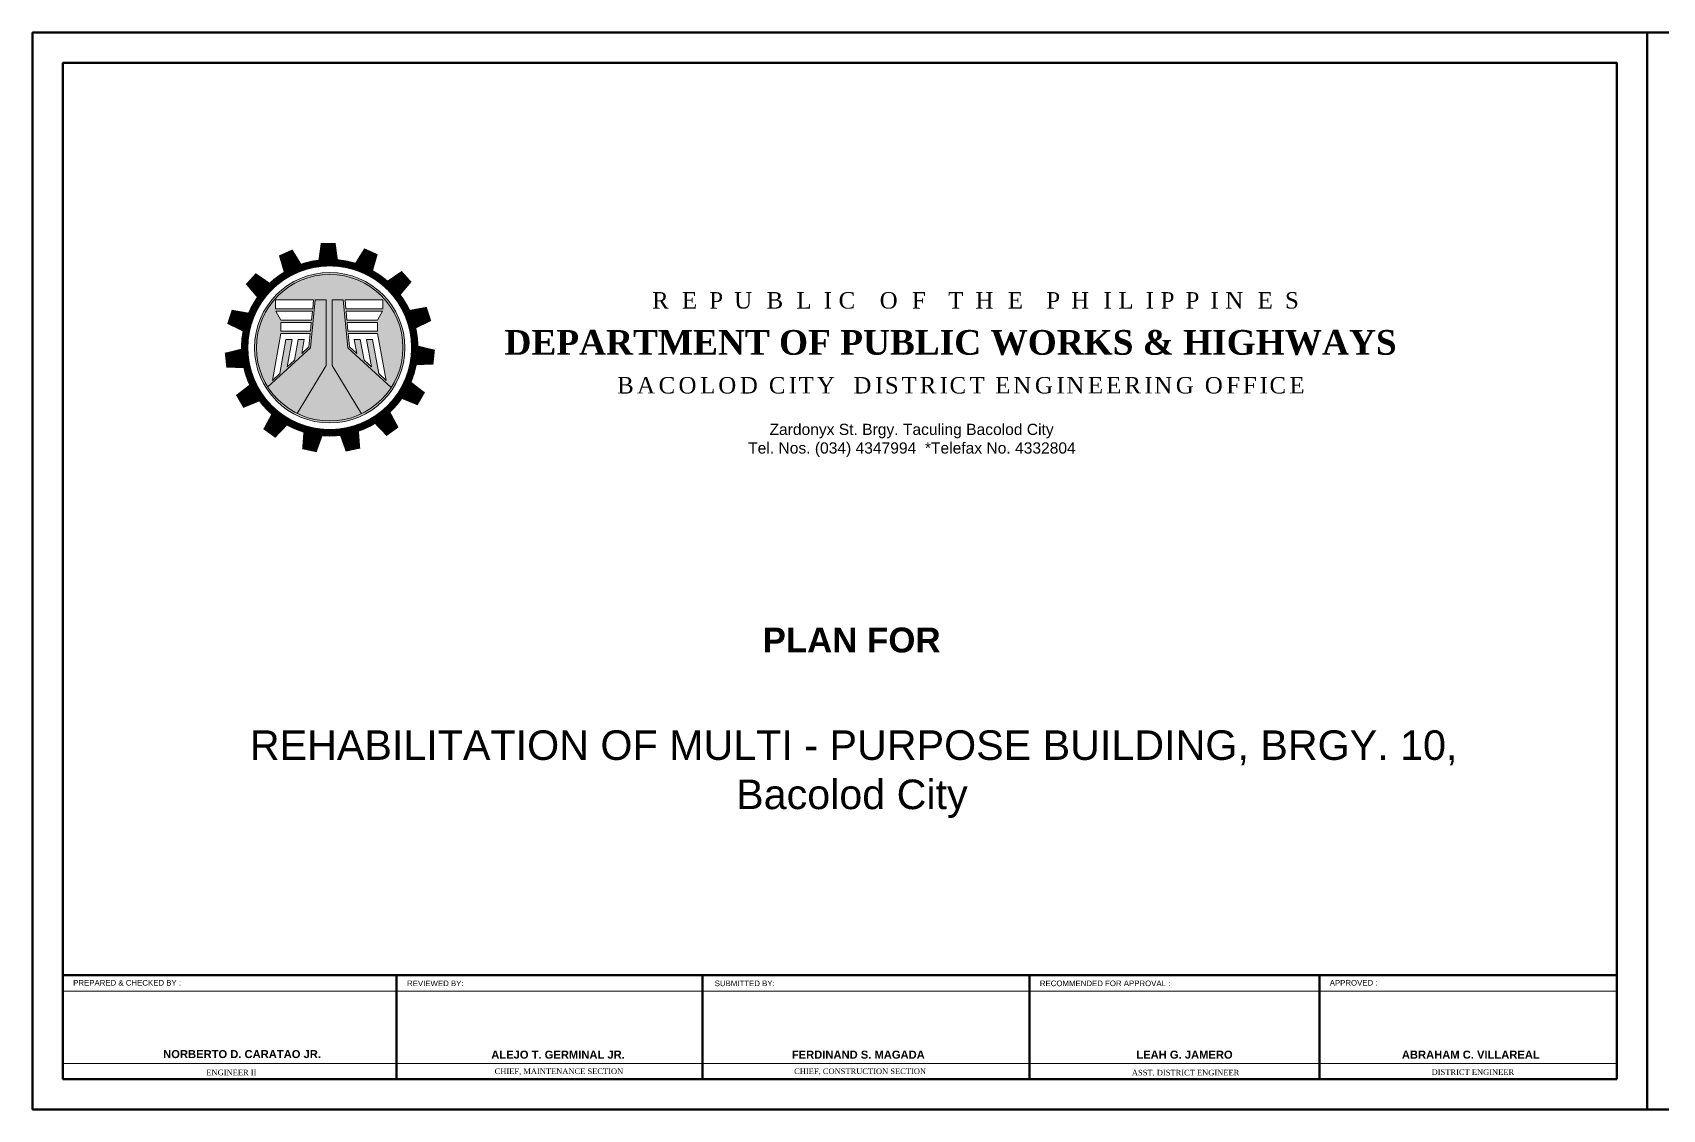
# Model space of a CAD drawing. Header units: metres. Extents: x -460 to 31334, y -1777 to 24987.
# Drawn here: x -15.97 to 23.25, y -98.94 to -73.03 of the extents above; entities that cross this region are included whole.
import ezdxf

# ---------------------------------------------------------------- set-up
doc = ezdxf.new("R2010")
doc.units = ezdxf.units.M
doc.header["$MEASUREMENT"] = 0
doc.layers.get('Defpoints').update_dxf_attribs({"color": 2})
doc.layers.add('00', color=7, linetype='Continuous', lineweight=9)
doc.layers.add('border', color=130, linetype='Continuous', lineweight=100)
doc.styles.add('BOLD', font='ARLRDBD.TTF')
doc.styles.add('ROMAN', font='times.ttf')
doc.styles.add('SIMPLEX', font='simplex.shx')
doc.styles.get("Standard").update_dxf_attribs({"font": 'arial.ttf'})

msp = doc.modelspace()

# ---------------------------------------------------------------- hatches: boundary and pattern name
h = msp.add_hatch(color=20)
h.paths.add_polyline_path([(-8.90424, -81.04315), (-8.90424, -79.46358), (-9.16729, -79.46358), (-9.27784, -80.61588), (-10.30789, -81.55862, 0.13786732), (-9.59858, -82.19667)])
h.paths.add_polyline_path([(-8.38227, -80.61588), (-8.49281, -79.46358), (-8.75587, -79.46358), (-8.75587, -81.04315), (-8.05616, -82.20558, 0.13846531), (-7.33729, -81.57228)])
at = {"layer": 'border', "lineweight": 13}
h = msp.add_hatch(color=5, dxfattribs=at)
edge = h.paths.add_edge_path(flags=17)
edge.add_arc((-8.81822, -80.61588), 1.76292, 0, 360)
edge = h.paths.add_edge_path()
edge.add_arc((-8.81822, -80.61588), 1.80977, 0, 360)
h = msp.add_hatch(color=5, dxfattribs=at)
h.paths.add_polyline_path([(-9.16729, -79.46358), (-8.90424, -79.46358), (-8.90424, -81.04315), (-9.59858, -82.19667, 0.23034019), (-8.05616, -82.20558), (-8.75587, -81.04315), (-8.75587, -79.46358), (-8.49281, -79.46358), (-8.38227, -80.61588), (-7.33729, -81.57228, 0.1443463), (-7.0553, -80.61588, 1), (-10.58114, -80.61588, 0.14199953), (-10.30789, -81.55862), (-9.27784, -80.61588)])
h.paths.add_polyline_path([(-9.20719, -79.46358), (-9.22709, -79.67829), (-10.11903, -79.67829), (-10.11903, -79.46358)], flags=16)
h.paths.add_polyline_path([(-9.23589, -79.73753), (-9.25638, -79.95117), (-9.99449, -79.95117), (-10.1156, -79.73753)], flags=16)
h.paths.add_polyline_path([(-8.44971, -79.46554), (-7.5436, -79.46554), (-7.5436, -79.67829), (-8.43035, -79.67829)], flags=16)
h.paths.add_polyline_path([(-9.26172, -80.00679), (-9.28204, -80.21863), (-9.9922, -80.21863), (-9.9922, -80.00679)], flags=16)
h.paths.add_polyline_path([(-7.54451, -79.73753), (-7.66562, -79.95117), (-8.40372, -79.95117), (-8.42422, -79.73753)], flags=16)
h.paths.add_polyline_path([(-9.28713, -80.27166), (-9.31822, -80.59574), (-9.49185, -80.75465), (-9.43031, -80.41637), (-9.57739, -80.41637), (-9.66831, -80.91616), (-9.84478, -81.07766), (-9.72448, -80.41637), (-9.87156, -80.41637), (-10.02124, -81.23917), (-10.19771, -81.40068), (-9.99232, -80.27166)], flags=16)
h.paths.add_polyline_path([(-7.66425, -80.00679), (-7.66425, -80.21863), (-8.37806, -80.21863), (-8.39839, -80.00679)], flags=16)
h.paths.add_polyline_path([(-8.37298, -80.27166), (-7.66779, -80.27166), (-7.4624, -81.40068), (-7.63886, -81.23917), (-7.78855, -80.41637), (-7.93563, -80.41637), (-7.81533, -81.07766), (-7.99179, -80.91616), (-8.08271, -80.41637), (-8.2298, -80.41637), (-8.16826, -80.75465), (-8.34189, -80.59574)], flags=16)

# ---------------------------------------------------------------- linework, layer by layer
at = {"layer": 'border', "color": 5, "lineweight": 13}
for p, q in [((-10.11903, -79.46078), (-10.11903, -79.67829)), ((-10.11903, -79.46358), (-9.20719, -79.46358)), ((-10.11903, -79.67829), (-10.11903, -79.46358)), ((-9.16729, -79.46358), (-9.27784, -80.61588)), ((-9.20737, -79.46554), (-9.227, -79.67737)), ((-9.16729, -79.46358), (-8.90424, -79.46358)), ((-8.90424, -81.04315), (-8.90424, -79.46358)), ((-8.75587, -79.46358), (-8.49281, -79.46358)), ((-8.75587, -79.46358), (-8.75587, -81.04315)), ((-8.38227, -80.61588), (-8.49281, -79.46358)), ((-8.43008, -79.6813), (-8.44971, -79.46554)), ((-8.44971, -79.46554), (-7.5436, -79.46554)), ((-7.5436, -79.46078), (-7.5436, -79.67829)), ((-9.22709, -79.67829), (-10.11903, -79.67829)), ((-10.1156, -79.73753), (-9.23257, -79.73753)), ((-10.1156, -79.73753), (-9.99449, -79.95117)), ((-9.99449, -79.95117), (-9.25638, -79.95117)), ((-9.25752, -80.00679), (-9.9922, -80.00679)), ((-9.9922, -80.00679), (-9.9922, -80.21863)), ((-9.26172, -80.00679), (-9.28204, -80.21863)), ((-9.25638, -79.95117), (-9.23589, -79.73753)), ((-7.5436, -79.67829), (-8.43035, -79.67829)), ((-8.42496, -79.73753), (-7.54451, -79.73753)), ((-8.40372, -79.95117), (-8.42422, -79.73753)), ((-7.66562, -79.95117), (-8.40372, -79.95117)), ((-7.66425, -80.00679), (-8.40047, -80.00679)), ((-8.39839, -80.00679), (-8.37806, -80.21863)), ((-7.54451, -79.73753), (-7.66562, -79.95117)), ((-7.66425, -80.21863), (-7.66425, -80.00679)), ((-9.99232, -80.27166), (-10.19771, -81.40068)), ((-9.99232, -80.27166), (-9.28713, -80.27166)), ((-9.9922, -80.21863), (-9.27715, -80.21863)), ((-9.31822, -80.59574), (-9.28713, -80.27166)), ((-8.3812, -80.21863), (-7.66425, -80.21863)), ((-8.37298, -80.27166), (-8.34189, -80.59574)), ((-8.37298, -80.27166), (-7.66779, -80.27166)), ((-7.4624, -81.40068), (-7.66779, -80.27166)), ((-9.27784, -80.61588), (-10.30789, -81.55862)), ((-10.02124, -81.23917), (-9.87156, -80.41637)), ((-9.87156, -80.41637), (-9.72448, -80.41637)), ((-9.72448, -80.41637), (-9.84478, -81.07766)), ((-9.66831, -80.91616), (-9.57739, -80.41637)), ((-9.57739, -80.41637), (-9.43031, -80.41637)), ((-9.43031, -80.41637), (-9.49185, -80.75465)), ((-9.49185, -80.75465), (-9.31822, -80.59574)), ((-7.33729, -81.57228), (-8.38227, -80.61588)), ((-8.34189, -80.59574), (-8.16826, -80.75465)), ((-8.16826, -80.75465), (-8.2298, -80.41637)), ((-8.2298, -80.41637), (-8.08271, -80.41637)), ((-8.08271, -80.41637), (-7.99179, -80.91616)), ((-7.93563, -80.41637), (-7.78855, -80.41637)), ((-7.81533, -81.07766), (-7.93563, -80.41637)), ((-7.78855, -80.41637), (-7.63886, -81.23917)), ((-9.84478, -81.07766), (-9.66831, -80.91616)), ((-9.59858, -82.19667), (-8.90424, -81.04315)), ((-8.75587, -81.04315), (-8.05616, -82.20558)), ((-7.99179, -80.91616), (-7.81533, -81.07766)), ((-10.19771, -81.40068), (-10.02124, -81.23917)), ((-7.63886, -81.23917), (-7.4624, -81.40068))]:
    msp.add_line(p, q, dxfattribs=at)
at = {"layer": 'border', "color": 194, "linetype": 'Continuous', "lineweight": 60}
for p, q in [((-15.23949, -95.71077), (22.16069, -95.71077)), ((-15.23949, -98.20245), (-15.23949, -95.71077)), ((-7.2106, -98.21547), (-7.2106, -95.71077)), ((0.1571, -98.20245), (0.1571, -95.71077)), ((0.1571, -98.21547), (0.1571, -95.72379)), ((8.02622, -98.21547), (8.02622, -95.72379)), ((8.02622, -98.21547), (8.02622, -95.72379)), ((14.99937, -98.21547), (14.99937, -95.72379))]:
    msp.add_line(p, q, dxfattribs=at)
at = {"layer": 'border', "linetype": 'Continuous', "lineweight": 13}
for p, q in [((-15.23949, -96.10036), (22.16069, -96.10036)), ((-15.23949, -97.8389), (22.16069, -97.8389))]:
    msp.add_line(p, q, dxfattribs=at)
at = {"layer": 'border', "color": 194, "linetype": 'Continuous', "lineweight": 60}
msp.add_lwpolyline([(22.16069, -98.21547), (-15.23949, -98.21547), (-15.23949, -73.7615), (22.16069, -73.7615)], close=True, dxfattribs=at)
at = {"layer": 'border', "color": 5, "lineweight": 13}
for points in [[(-8.85449, -78.09162, 0.35607, 0.4985, 0), (-8.85449, -78.61388, 0.4985, 0.4985, 0)], [(-7.82465, -78.2951, 0.35607, 0.4985, 0), (-8.03707, -78.77221, 0.4985, 0.4985, 0)], [(-9.87806, -78.32461, 0.35607, 0.4985, 0), (-9.66564, -78.80172, 0.4985, 0.4985, 0)], [(-10.71838, -78.95377, 0.35607, 0.4985, 0), (-10.33026, -79.30323, 0.4985, 0.4985, 0)], [(-6.9666, -78.89987, 0.35607, 0.4985, 0), (-7.35472, -79.24933, 0.4985, 0.4985, 0)], [(-11.23014, -79.87033, 0.35607, 0.4985, 0), (-10.73344, -80.03172, 0.4985, 0.4985, 0)], [(-6.42872, -79.80135, 0.35607, 0.4985, 0), (-6.92542, -79.96273, 0.4985, 0.4985, 0)], [(-11.32486, -80.9158, 0.35607, 0.4985, 0), (-10.80546, -80.86121, 0.4985, 0.4985, 0)], [(-6.30401, -80.84366, 0.35607, 0.4985, 0), (-6.8234, -80.78907, 0.4985, 0.4985, 0)], [(-10.98616, -81.90941, 0.35607, 0.4985, 0), (-10.53387, -81.64828, 0.4985, 0.4985, 0)], [(-6.61402, -81.84659, 0.35607, 0.4985, 0), (-7.06631, -81.58546, 0.4985, 0.4985, 0)], [(-7.30516, -82.63672, 0.35607, 0.4985, 0), (-7.61214, -82.21421, 0.4985, 0.4985, 0)], [(-10.2726, -82.67936, 0.35607, 0.4985, 0), (-9.96562, -82.25684, 0.4985, 0.4985, 0)], [(-9.30757, -83.09251, 0.35607, 0.4985, 0), (-9.19898, -82.58166, 0.4985, 0.4985, 0)], [(-8.25792, -83.07743, 0.35607, 0.4985, 0), (-8.36651, -82.56658, 0.4985, 0.4985, 0)]]:
    msp.add_lwpolyline(points, format="xyseb", dxfattribs=at)
at = {"layer": 'border', "color": 5, "lineweight": 13, "const_width": 0.17804}
msp.add_lwpolyline([(-10.86564, -80.61588, 1), (-6.77081, -80.61588, 1)], format="xyb", close=True, dxfattribs=at)
at = {"layer": 'border', "color": 5, "lineweight": 13}
for radius in [1.80977, 1.76292]:
    msp.add_circle((-8.81822, -80.61588), radius, dxfattribs=at)
at = {"layer": 'Defpoints', "color": 1, "linetype": 'Continuous', "lineweight": 60}
for points in [[(22.88962, -98.9444), (-15.96842, -98.9444), (-15.96842, -73.03258), (22.88962, -73.03258)], [(61.74766, -98.9444), (22.88962, -98.9444), (22.88962, -73.03258), (61.74766, -73.03258)]]:
    msp.add_lwpolyline(points, close=True, dxfattribs=at)

# ---------------------------------------------------------------- texts
at = {"lineweight": 20, "char_height": 0.396209, "attachment_point": 1}
for s, insert in [('{\\fTimes New Roman|b0|i0|c0|p18;\\T1.8;REPUBLIC OF THE PHILIPPINES}', (-1.05899, -79.27723)), ('{\\fTimes New Roman|b0|i0|c0|p18;\\T1.2;BACOLOD CITY  DISTRICT ENGINEERING OFFICE}', (-1.90045, -81.32088))]:
    msp.add_mtext(s, dxfattribs=dict(at, insert=insert))
at = {"insert": (-4.61171, -80.18994), "char_height": 0.5943136, "width": 22.4404542, "attachment_point": 1}
msp.add_mtext('{\\fTimes New Roman|b1|i0|c0|p18;DEPARTMENT OF PUBLIC WORKS & HIGHWAYS}', dxfattribs=at)
at = {"layer": '00', "style": 'ROMAN'}
for s, p in [('ASST. DISTRICT ENGINEER ', (10.48646, -98.12652)), ('DISTRICT ENGINEER', (17.70059, -98.11375))]:
    msp.add_text(s, height=0.1348475, dxfattribs=at).set_placement(p)
at = {"layer": '00', "attachment_point": 1}
for s, insert, char_height, width in [('\\pi12.28213;Zardonyx St. Brgy. Taculing Bacolod City\\P\\pi11.76807;Tel. Nos. (034) 4347994  *Telefax No. 4332804', (-10.51637, -82.44603), 0.2685742, 31.393301), ('\\pi14.16431;{\\fArial|b1|i0|c0|p34;PLAN FOR }', (-12.56441, -87.34892), 0.6, 32.5470421), ('\\pi1.82358;REHABILITATION OF MULTI - PURPOSE BUILDING, BRGY. 10, \\P\\pi13.52816;Bacolod City', (-12.56441, -89.82357), 0.7105136, 32.5470421)]:
    msp.add_mtext(s, dxfattribs=dict(at, insert=insert, char_height=char_height, width=width))
at = {"layer": '00', "char_height": 0.1348475, "attachment_point": 1}
for s, insert, width, style in [('{\\fArial|b0|i0|c0|p34;PREPARED & CHECKED BY :}', (-14.99177, -95.8308), 3.1821069, 'SIMPLEX'), ('{\\fArial|b0|i0|c0|p34;REVIEWED BY:}', (-6.95698, -95.84382), 3.1821069, 'SIMPLEX'), ('{\\fArial|b0|i0|c0|p34;SUBMITTED BY:}', (0.44732, -95.84382), 3.1821069, 'SIMPLEX'), ('{\\fArial|b0|i0|c0|p34;RECOMMENDED FOR APPROVAL :}', (8.27181, -95.84382), 3.1821069, 'SIMPLEX'), ('{\\fArial|b0|i0|c0|p34;APPROVED :}', (15.24741, -95.83153), 2.4916845, 'SIMPLEX'), ('ENGINEER II', (-11.78713, -97.98866), 3.3540193, 'ROMAN'), ('CHIEF, MAINTENANCE SECTION', (-4.84958, -97.95852), 3.3540193, 'ROMAN'), ('CHIEF, CONSTRUCTION SECTION', (2.35916, -97.95852), 3.3540193, 'ROMAN')]:
    msp.add_mtext(s, dxfattribs=dict(at, insert=insert, width=width, style=style))
at = {"layer": '00', "linetype": 'Continuous', "char_height": 0.1926392, "width": 4.705046, "attachment_point": 1, "style": 'BOLD'}
for s, insert in [('{\\fArial|b1|i0|c0|p34;NORBERTO D. CARATAO JR.}', (-12.82592, -97.51703)), ('{\\fArial|b1|i0|c0|p34;ALEJO T. GERMINAL JR.}', (-4.93055, -97.53005)), ('{\\fArial|b1|i0|c0|p34;FERDINAND S. MAGADA}', (2.30335, -97.53005)), ('{\\fArial|b1|i0|c0|p34;LEAH G. JAMERO}', (10.59436, -97.53005)), ('{\\fArial|b1|i0|c0|p34;ABRAHAM C. VILLAREAL}', (16.98386, -97.53005))]:
    msp.add_mtext(s, dxfattribs=dict(at, insert=insert))

doc.saveas('drawing.dxf')
